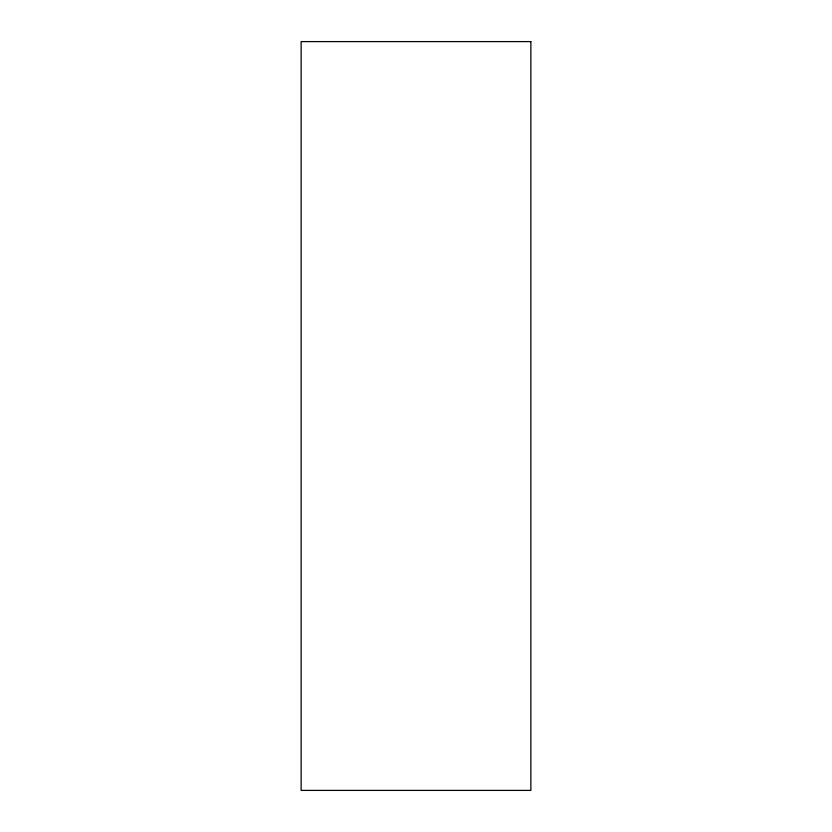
<?xml version="1.0" encoding="UTF-8"?>
<svg xmlns="http://www.w3.org/2000/svg" width="832" height="832" viewBox="0 0 832 832"><rect width="100%" height="100%" fill="white"/><g stroke="black" fill="none" stroke-linecap="round" stroke-linejoin="round"><path stroke-width="1.25" d="M530.868 41.6L301.132 41.6L301.132 790.4L530.868 790.4L530.868 41.6"/></g></svg>
